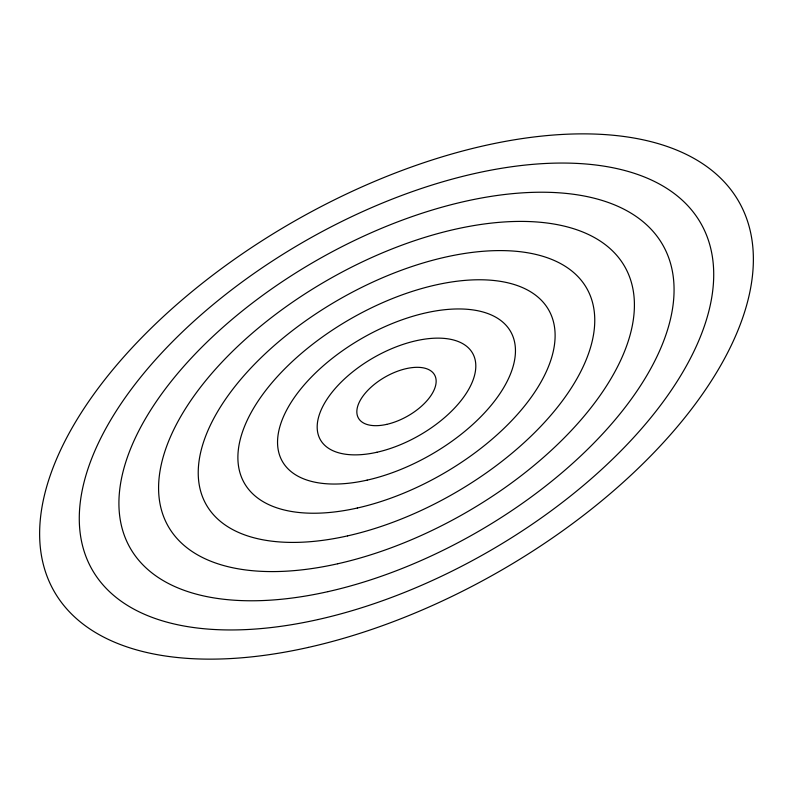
<?xml version="1.0" encoding="UTF-8"?>
<svg xmlns="http://www.w3.org/2000/svg" width="793" height="793" viewBox="0 0 793 793"><rect width="100%" height="100%" fill="white"/><g stroke="black" fill="none" stroke-linecap="round" stroke-linejoin="round"><path stroke-width="1.19" d="M308.348 647.405A393.923 202.889 -29.6 0 0 740.057 203.811A393.923 202.889 -29.6 0 0 141.095 338.284A393.923 202.889 -29.6 0 0 308.348 647.405M318.142 619.521A350.159 180.338 -29.6 0 0 701.884 225.222A350.159 180.338 -29.6 0 0 169.474 344.757A350.159 180.338 -29.6 0 0 318.142 619.521M327.935 591.647A306.385 157.797 -29.6 0 0 663.711 246.633A306.385 157.797 -29.6 0 0 197.844 351.22A306.385 157.797 -29.6 0 0 327.935 591.647M337.729 563.764A262.612 135.256 -29.6 0 0 625.538 268.044A262.612 135.256 -29.6 0 0 226.223 357.693A262.612 135.256 -29.6 0 0 337.729 563.764M347.532 535.89A218.848 112.715 -29.6 0 0 587.365 289.455A218.848 112.715 -29.6 0 0 254.603 364.156A218.848 112.715 -29.6 0 0 347.532 535.89M357.326 508.016A175.075 90.174 -29.6 0 0 549.192 310.856A175.075 90.174 -29.6 0 0 282.982 370.628A175.075 90.174 -29.6 0 0 357.326 508.016M367.119 480.132A131.311 67.633 -29.6 0 0 511.019 332.267A131.311 67.633 -29.6 0 0 311.362 377.091A131.311 67.633 -29.6 0 0 367.119 480.132M376.913 452.258A87.537 45.082 -29.6 0 0 472.846 353.678A87.537 45.082 -29.6 0 0 339.741 383.564A87.537 45.082 -29.6 0 0 376.913 452.258M386.706 424.374A43.774 22.541 -29.6 0 0 434.673 375.089A43.774 22.541 -29.6 0 0 368.121 390.027A43.774 22.541 -29.6 0 0 386.706 424.374"/></g></svg>
